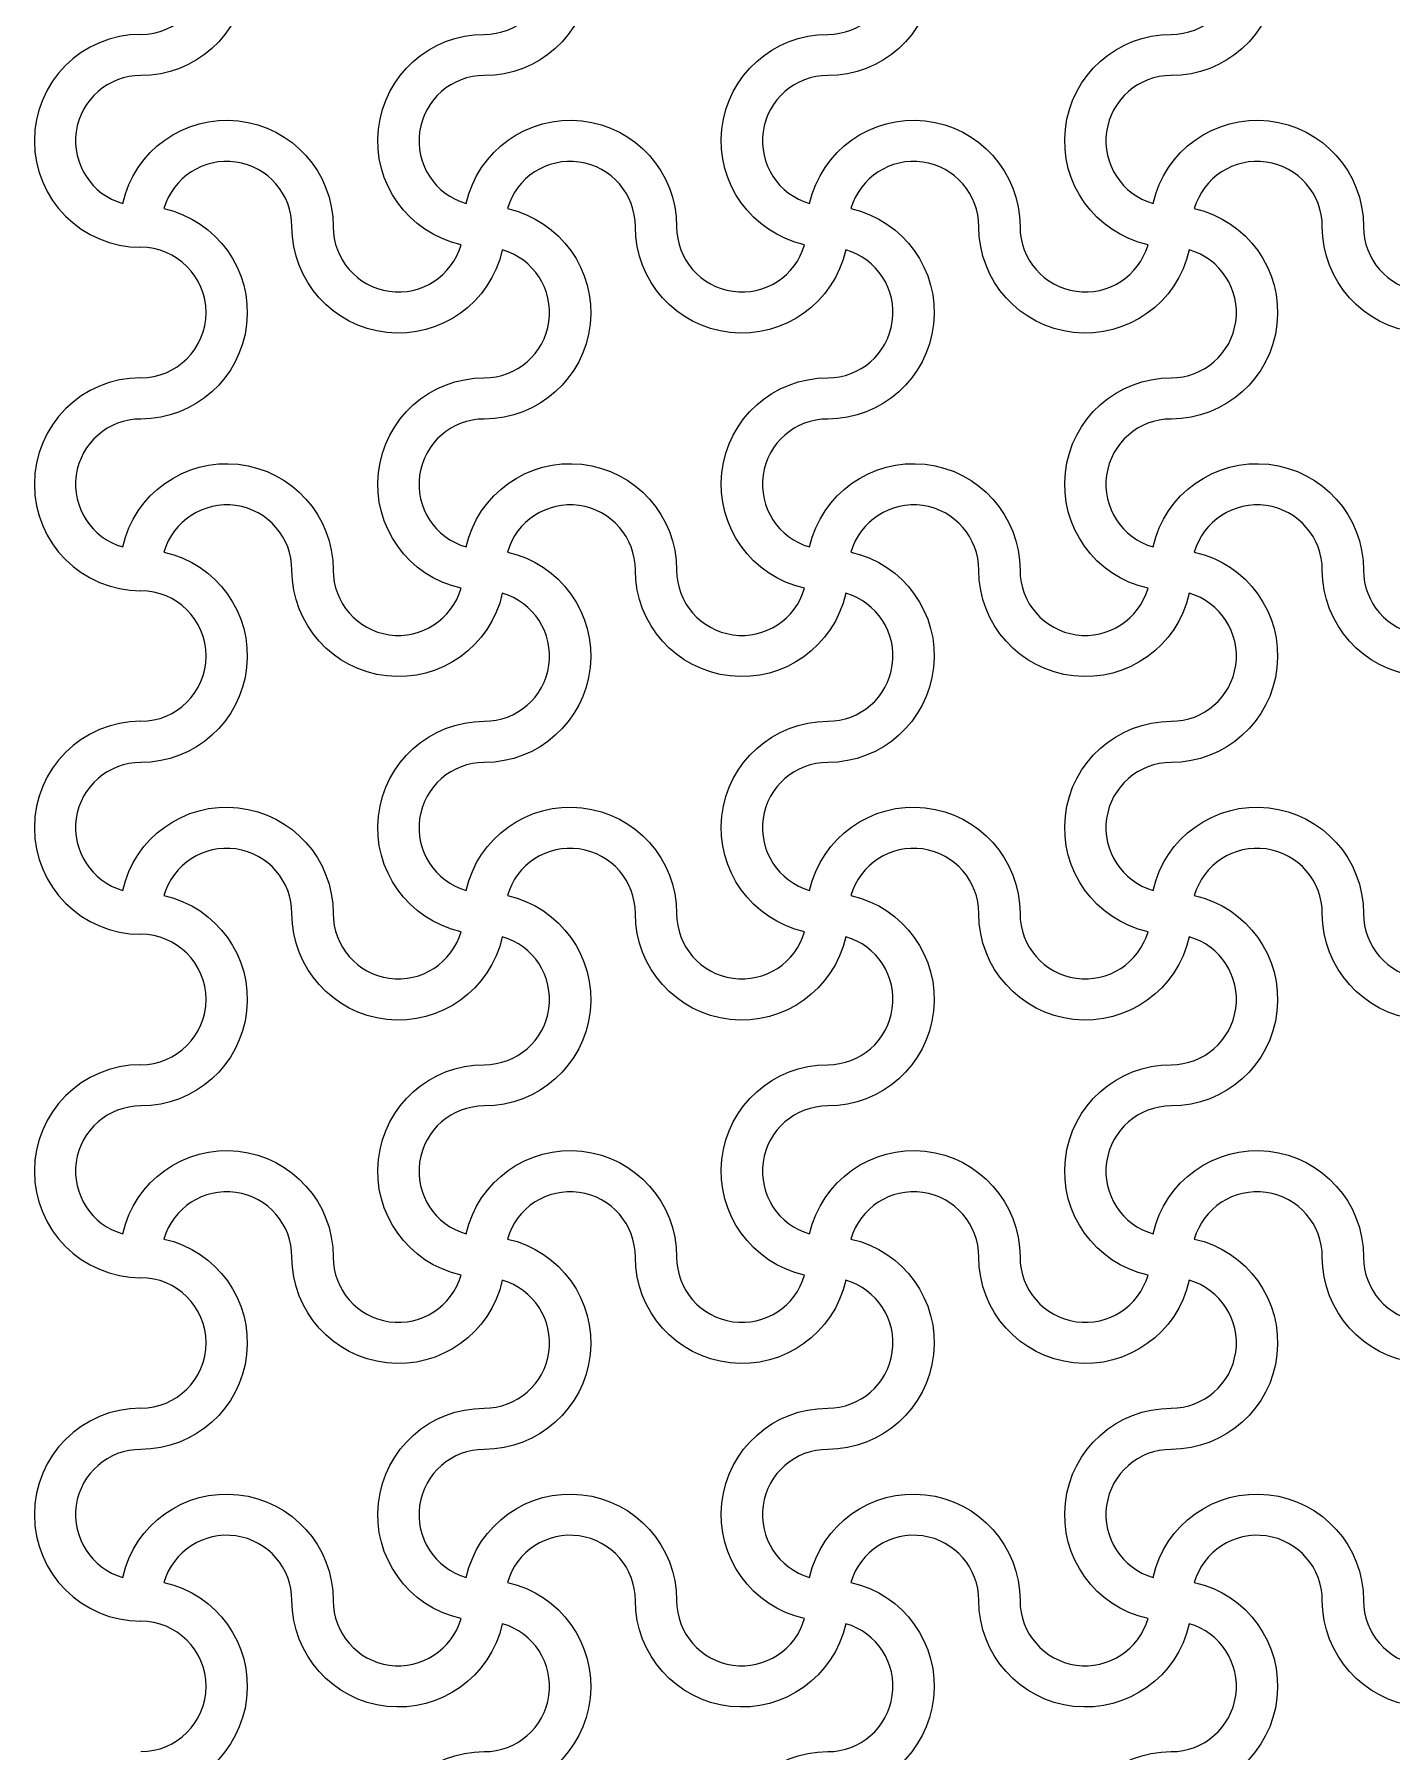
# Model space of a CAD drawing. Header units: millimetres. Extents: x 24 to 345, y 12 to 201.
# Drawn here: x 261.385 to 262.965, y 102.506 to 104.506 of the extents above; entities that cross this region are included whole.
import ezdxf

# ---------------------------------------------------------------- set-up
doc = ezdxf.new("R2010")
doc.units = ezdxf.units.MM
doc.header["$MEASUREMENT"] = 0
doc.layers.add('5th metal (rf+ground)', color=240, linetype='Continuous')

msp = doc.modelspace()

# ---------------------------------------------------------------- linework, layer by layer
at = {"layer": '5th metal (rf+ground)'}
for points in [[(261.92956, 104.6546, -0.8959788), (261.68453, 104.68156, 0.8687853), (261.5355, 104.7026, -0.8959788), (261.50853, 104.45756, 0.8687853), (261.4875, 104.30853, -0.8959788), (261.73253, 104.28156, 0.8687853), (261.88156, 104.26053, -0.8959788), (261.90853, 104.50556, 0.8687853)], [(261.92956, 104.6546, -0.8959788), (261.68453, 104.68156, 0.8687853), (261.5355, 104.7026, -0.8959788), (261.50853, 104.45756, 0.8687853), (261.4875, 104.30853, -0.8959788), (261.73253, 104.28156, 0.8687853), (261.88156, 104.26053, -0.8959788), (261.90853, 104.50556, 0.8687853)], [(261.92956, 104.6546, -0.8959788), (261.68453, 104.68156, 0.8687853), (261.5355, 104.7026, -0.8959788), (261.50853, 104.45756, 0.8687853), (261.4875, 104.30853, -0.8959788), (261.73253, 104.28156, 0.8687853), (261.88156, 104.26053, -0.8959788), (261.90853, 104.50556, 0.8687853)], [(261.92956, 104.6546, -0.8959788), (261.68453, 104.68156, 0.8687853), (261.5355, 104.7026, -0.8959788), (261.50853, 104.45756, 0.8687853), (261.4875, 104.30853, -0.8959788), (261.73253, 104.28156, 0.8687853), (261.88156, 104.26053, -0.8959788), (261.90853, 104.50556, 0.8687853)], [(262.32956, 104.6546, -0.8959788), (262.08453, 104.68156, 0.8687853), (261.9355, 104.7026, -0.8959788), (261.90853, 104.45756, 0.8687853), (261.8875, 104.30853, -0.8959788), (262.13253, 104.28156, 0.8687853), (262.28156, 104.26053, -0.8959788), (262.30853, 104.50556, 0.8687853)], [(262.32956, 104.6546, -0.8959788), (262.08453, 104.68156, 0.8687853), (261.9355, 104.7026, -0.8959788), (261.90853, 104.45756, 0.8687853), (261.8875, 104.30853, -0.8959788), (262.13253, 104.28156, 0.8687853), (262.28156, 104.26053, -0.8959788), (262.30853, 104.50556, 0.8687853)], [(262.32956, 104.6546, -0.8959788), (262.08453, 104.68156, 0.8687853), (261.9355, 104.7026, -0.8959788), (261.90853, 104.45756, 0.8687853), (261.8875, 104.30853, -0.8959788), (262.13253, 104.28156, 0.8687853), (262.28156, 104.26053, -0.8959788), (262.30853, 104.50556, 0.8687853)], [(262.32956, 104.6546, -0.8959788), (262.08453, 104.68156, 0.8687853), (261.9355, 104.7026, -0.8959788), (261.90853, 104.45756, 0.8687853), (261.8875, 104.30853, -0.8959788), (262.13253, 104.28156, 0.8687853), (262.28156, 104.26053, -0.8959788), (262.30853, 104.50556, 0.8687853)], [(262.72956, 104.6546, -0.8959788), (262.48453, 104.68156, 0.8687853), (262.3355, 104.7026, -0.8959788), (262.30853, 104.45756, 0.8687853), (262.2875, 104.30853, -0.8959788), (262.53253, 104.28156, 0.8687853), (262.68156, 104.26053, -0.8959788), (262.70853, 104.50556, 0.8687853)], [(262.72956, 104.6546, -0.8959788), (262.48453, 104.68156, 0.8687853), (262.3355, 104.7026, -0.8959788), (262.30853, 104.45756, 0.8687853), (262.2875, 104.30853, -0.8959788), (262.53253, 104.28156, 0.8687853), (262.68156, 104.26053, -0.8959788), (262.70853, 104.50556, 0.8687853)], [(262.72956, 104.6546, -0.8959788), (262.48453, 104.68156, 0.8687853), (262.3355, 104.7026, -0.8959788), (262.30853, 104.45756, 0.8687853), (262.2875, 104.30853, -0.8959788), (262.53253, 104.28156, 0.8687853), (262.68156, 104.26053, -0.8959788), (262.70853, 104.50556, 0.8687853)], [(262.72956, 104.6546, -0.8959788), (262.48453, 104.68156, 0.8687853), (262.3355, 104.7026, -0.8959788), (262.30853, 104.45756, 0.8687853), (262.2875, 104.30853, -0.8959788), (262.53253, 104.28156, 0.8687853), (262.68156, 104.26053, -0.8959788), (262.70853, 104.50556, 0.8687853)], [(263.12956, 104.6546, -0.8959788), (262.88453, 104.68156, 0.8687853), (262.7355, 104.7026, -0.8959788), (262.70853, 104.45756, 0.8687853), (262.6875, 104.30853, -0.8959788), (262.93253, 104.28156, 0.8687853), (263.08156, 104.26053, -0.8959788), (263.10853, 104.50556, 0.8687853)], [(263.12956, 104.6546, -0.8959788), (262.88453, 104.68156, 0.8687853), (262.7355, 104.7026, -0.8959788), (262.70853, 104.45756, 0.8687853), (262.6875, 104.30853, -0.8959788), (262.93253, 104.28156, 0.8687853), (263.08156, 104.26053, -0.8959788), (263.10853, 104.50556, 0.8687853)], [(263.12956, 104.6546, -0.8959788), (262.88453, 104.68156, 0.8687853), (262.7355, 104.7026, -0.8959788), (262.70853, 104.45756, 0.8687853), (262.6875, 104.30853, -0.8959788), (262.93253, 104.28156, 0.8687853), (263.08156, 104.26053, -0.8959788), (263.10853, 104.50556, 0.8687853)], [(263.12956, 104.6546, -0.8959788), (262.88453, 104.68156, 0.8687853), (262.7355, 104.7026, -0.8959788), (262.70853, 104.45756, 0.8687853), (262.6875, 104.30853, -0.8959788), (262.93253, 104.28156, 0.8687853), (263.08156, 104.26053, -0.8959788), (263.10853, 104.50556, 0.8687853)], [(261.92956, 104.2546, -0.8959788), (261.68453, 104.28156, 0.8687853), (261.5355, 104.3026, -0.8959788), (261.50853, 104.05756, 0.8687853), (261.4875, 103.90853, -0.8959788), (261.73253, 103.88156, 0.8687853), (261.88156, 103.86053, -0.8959788), (261.90853, 104.10556, 0.8687853)], [(261.92956, 104.2546, -0.8959788), (261.68453, 104.28156, 0.8687853), (261.5355, 104.3026, -0.8959788), (261.50853, 104.05756, 0.8687853), (261.4875, 103.90853, -0.8959788), (261.73253, 103.88156, 0.8687853), (261.88156, 103.86053, -0.8959788), (261.90853, 104.10556, 0.8687853)], [(261.92956, 104.2546, -0.8959788), (261.68453, 104.28156, 0.8687853), (261.5355, 104.3026, -0.8959788), (261.50853, 104.05756, 0.8687853), (261.4875, 103.90853, -0.8959788), (261.73253, 103.88156, 0.8687853), (261.88156, 103.86053, -0.8959788), (261.90853, 104.10556, 0.8687853)], [(261.92956, 104.2546, -0.8959788), (261.68453, 104.28156, 0.8687853), (261.5355, 104.3026, -0.8959788), (261.50853, 104.05756, 0.8687853), (261.4875, 103.90853, -0.8959788), (261.73253, 103.88156, 0.8687853), (261.88156, 103.86053, -0.8959788), (261.90853, 104.10556, 0.8687853)], [(262.32956, 104.2546, -0.8959788), (262.08453, 104.28156, 0.8687853), (261.9355, 104.3026, -0.8959788), (261.90853, 104.05756, 0.8687853), (261.8875, 103.90853, -0.8959788), (262.13253, 103.88156, 0.8687853), (262.28156, 103.86053, -0.8959788), (262.30853, 104.10556, 0.8687853)], [(262.32956, 104.2546, -0.8959788), (262.08453, 104.28156, 0.8687853), (261.9355, 104.3026, -0.8959788), (261.90853, 104.05756, 0.8687853), (261.8875, 103.90853, -0.8959788), (262.13253, 103.88156, 0.8687853), (262.28156, 103.86053, -0.8959788), (262.30853, 104.10556, 0.8687853)], [(262.32956, 104.2546, -0.8959788), (262.08453, 104.28156, 0.8687853), (261.9355, 104.3026, -0.8959788), (261.90853, 104.05756, 0.8687853), (261.8875, 103.90853, -0.8959788), (262.13253, 103.88156, 0.8687853), (262.28156, 103.86053, -0.8959788), (262.30853, 104.10556, 0.8687853)], [(262.32956, 104.2546, -0.8959788), (262.08453, 104.28156, 0.8687853), (261.9355, 104.3026, -0.8959788), (261.90853, 104.05756, 0.8687853), (261.8875, 103.90853, -0.8959788), (262.13253, 103.88156, 0.8687853), (262.28156, 103.86053, -0.8959788), (262.30853, 104.10556, 0.8687853)], [(262.72956, 104.2546, -0.8959788), (262.48453, 104.28156, 0.8687853), (262.3355, 104.3026, -0.8959788), (262.30853, 104.05756, 0.8687853), (262.2875, 103.90853, -0.8959788), (262.53253, 103.88156, 0.8687853), (262.68156, 103.86053, -0.8959788), (262.70853, 104.10556, 0.8687853)], [(262.72956, 104.2546, -0.8959788), (262.48453, 104.28156, 0.8687853), (262.3355, 104.3026, -0.8959788), (262.30853, 104.05756, 0.8687853), (262.2875, 103.90853, -0.8959788), (262.53253, 103.88156, 0.8687853), (262.68156, 103.86053, -0.8959788), (262.70853, 104.10556, 0.8687853)], [(262.72956, 104.2546, -0.8959788), (262.48453, 104.28156, 0.8687853), (262.3355, 104.3026, -0.8959788), (262.30853, 104.05756, 0.8687853), (262.2875, 103.90853, -0.8959788), (262.53253, 103.88156, 0.8687853), (262.68156, 103.86053, -0.8959788), (262.70853, 104.10556, 0.8687853)], [(262.72956, 104.2546, -0.8959788), (262.48453, 104.28156, 0.8687853), (262.3355, 104.3026, -0.8959788), (262.30853, 104.05756, 0.8687853), (262.2875, 103.90853, -0.8959788), (262.53253, 103.88156, 0.8687853), (262.68156, 103.86053, -0.8959788), (262.70853, 104.10556, 0.8687853)], [(263.12956, 104.2546, -0.8959788), (262.88453, 104.28156, 0.8687853), (262.7355, 104.3026, -0.8959788), (262.70853, 104.05756, 0.8687853), (262.6875, 103.90853, -0.8959788), (262.93253, 103.88156, 0.8687853), (263.08156, 103.86053, -0.8959788), (263.10853, 104.10556, 0.8687853)], [(263.12956, 104.2546, -0.8959788), (262.88453, 104.28156, 0.8687853), (262.7355, 104.3026, -0.8959788), (262.70853, 104.05756, 0.8687853), (262.6875, 103.90853, -0.8959788), (262.93253, 103.88156, 0.8687853), (263.08156, 103.86053, -0.8959788), (263.10853, 104.10556, 0.8687853)], [(263.12956, 104.2546, -0.8959788), (262.88453, 104.28156, 0.8687853), (262.7355, 104.3026, -0.8959788), (262.70853, 104.05756, 0.8687853), (262.6875, 103.90853, -0.8959788), (262.93253, 103.88156, 0.8687853), (263.08156, 103.86053, -0.8959788), (263.10853, 104.10556, 0.8687853)], [(263.12956, 104.2546, -0.8959788), (262.88453, 104.28156, 0.8687853), (262.7355, 104.3026, -0.8959788), (262.70853, 104.05756, 0.8687853), (262.6875, 103.90853, -0.8959788), (262.93253, 103.88156, 0.8687853), (263.08156, 103.86053, -0.8959788), (263.10853, 104.10556, 0.8687853)], [(261.92956, 103.8546, -0.8959788), (261.68453, 103.88156, 0.8687853), (261.5355, 103.9026, -0.8959788), (261.50853, 103.65756, 0.8687853), (261.4875, 103.50853, -0.8959788), (261.73253, 103.48156, 0.8687853), (261.88156, 103.46053, -0.8959788), (261.90853, 103.70556, 0.8687853)], [(261.92956, 103.8546, -0.8959788), (261.68453, 103.88156, 0.8687853), (261.5355, 103.9026, -0.8959788), (261.50853, 103.65756, 0.8687853), (261.4875, 103.50853, -0.8959788), (261.73253, 103.48156, 0.8687853), (261.88156, 103.46053, -0.8959788), (261.90853, 103.70556, 0.8687853)], [(261.92956, 103.8546, -0.8959788), (261.68453, 103.88156, 0.8687853), (261.5355, 103.9026, -0.8959788), (261.50853, 103.65756, 0.8687853), (261.4875, 103.50853, -0.8959788), (261.73253, 103.48156, 0.8687853), (261.88156, 103.46053, -0.8959788), (261.90853, 103.70556, 0.8687853)], [(261.92956, 103.8546, -0.8959788), (261.68453, 103.88156, 0.8687853), (261.5355, 103.9026, -0.8959788), (261.50853, 103.65756, 0.8687853), (261.4875, 103.50853, -0.8959788), (261.73253, 103.48156, 0.8687853), (261.88156, 103.46053, -0.8959788), (261.90853, 103.70556, 0.8687853)], [(262.32956, 103.8546, -0.8959788), (262.08453, 103.88156, 0.8687853), (261.9355, 103.9026, -0.8959788), (261.90853, 103.65756, 0.8687853), (261.8875, 103.50853, -0.8959788), (262.13253, 103.48156, 0.8687853), (262.28156, 103.46053, -0.8959788), (262.30853, 103.70556, 0.8687853)], [(262.32956, 103.8546, -0.8959788), (262.08453, 103.88156, 0.8687853), (261.9355, 103.9026, -0.8959788), (261.90853, 103.65756, 0.8687853), (261.8875, 103.50853, -0.8959788), (262.13253, 103.48156, 0.8687853), (262.28156, 103.46053, -0.8959788), (262.30853, 103.70556, 0.8687853)], [(262.32956, 103.8546, -0.8959788), (262.08453, 103.88156, 0.8687853), (261.9355, 103.9026, -0.8959788), (261.90853, 103.65756, 0.8687853), (261.8875, 103.50853, -0.8959788), (262.13253, 103.48156, 0.8687853), (262.28156, 103.46053, -0.8959788), (262.30853, 103.70556, 0.8687853)], [(262.32956, 103.8546, -0.8959788), (262.08453, 103.88156, 0.8687853), (261.9355, 103.9026, -0.8959788), (261.90853, 103.65756, 0.8687853), (261.8875, 103.50853, -0.8959788), (262.13253, 103.48156, 0.8687853), (262.28156, 103.46053, -0.8959788), (262.30853, 103.70556, 0.8687853)], [(262.72956, 103.8546, -0.8959788), (262.48453, 103.88156, 0.8687853), (262.3355, 103.9026, -0.8959788), (262.30853, 103.65756, 0.8687853), (262.2875, 103.50853, -0.8959788), (262.53253, 103.48156, 0.8687853), (262.68156, 103.46053, -0.8959788), (262.70853, 103.70556, 0.8687853)], [(262.72956, 103.8546, -0.8959788), (262.48453, 103.88156, 0.8687853), (262.3355, 103.9026, -0.8959788), (262.30853, 103.65756, 0.8687853), (262.2875, 103.50853, -0.8959788), (262.53253, 103.48156, 0.8687853), (262.68156, 103.46053, -0.8959788), (262.70853, 103.70556, 0.8687853)], [(262.72956, 103.8546, -0.8959788), (262.48453, 103.88156, 0.8687853), (262.3355, 103.9026, -0.8959788), (262.30853, 103.65756, 0.8687853), (262.2875, 103.50853, -0.8959788), (262.53253, 103.48156, 0.8687853), (262.68156, 103.46053, -0.8959788), (262.70853, 103.70556, 0.8687853)], [(262.72956, 103.8546, -0.8959788), (262.48453, 103.88156, 0.8687853), (262.3355, 103.9026, -0.8959788), (262.30853, 103.65756, 0.8687853), (262.2875, 103.50853, -0.8959788), (262.53253, 103.48156, 0.8687853), (262.68156, 103.46053, -0.8959788), (262.70853, 103.70556, 0.8687853)], [(263.12956, 103.8546, -0.8959788), (262.88453, 103.88156, 0.8687853), (262.7355, 103.9026, -0.8959788), (262.70853, 103.65756, 0.8687853), (262.6875, 103.50853, -0.8959788), (262.93253, 103.48156, 0.8687853), (263.08156, 103.46053, -0.8959788), (263.10853, 103.70556, 0.8687853)], [(263.12956, 103.8546, -0.8959788), (262.88453, 103.88156, 0.8687853), (262.7355, 103.9026, -0.8959788), (262.70853, 103.65756, 0.8687853), (262.6875, 103.50853, -0.8959788), (262.93253, 103.48156, 0.8687853), (263.08156, 103.46053, -0.8959788), (263.10853, 103.70556, 0.8687853)], [(263.12956, 103.8546, -0.8959788), (262.88453, 103.88156, 0.8687853), (262.7355, 103.9026, -0.8959788), (262.70853, 103.65756, 0.8687853), (262.6875, 103.50853, -0.8959788), (262.93253, 103.48156, 0.8687853), (263.08156, 103.46053, -0.8959788), (263.10853, 103.70556, 0.8687853)], [(263.12956, 103.8546, -0.8959788), (262.88453, 103.88156, 0.8687853), (262.7355, 103.9026, -0.8959788), (262.70853, 103.65756, 0.8687853), (262.6875, 103.50853, -0.8959788), (262.93253, 103.48156, 0.8687853), (263.08156, 103.46053, -0.8959788), (263.10853, 103.70556, 0.8687853)], [(261.92956, 103.4546, -0.8959788), (261.68453, 103.48156, 0.8687853), (261.5355, 103.5026, -0.8959788), (261.50853, 103.25756, 0.8687853), (261.4875, 103.10853, -0.8959788), (261.73253, 103.08156, 0.8687853), (261.88156, 103.06053, -0.8959788), (261.90853, 103.30556, 0.8687853)], [(261.92956, 103.4546, -0.8959788), (261.68453, 103.48156, 0.8687853), (261.5355, 103.5026, -0.8959788), (261.50853, 103.25756, 0.8687853), (261.4875, 103.10853, -0.8959788), (261.73253, 103.08156, 0.8687853), (261.88156, 103.06053, -0.8959788), (261.90853, 103.30556, 0.8687853)], [(261.92956, 103.4546, -0.8959788), (261.68453, 103.48156, 0.8687853), (261.5355, 103.5026, -0.8959788), (261.50853, 103.25756, 0.8687853), (261.4875, 103.10853, -0.8959788), (261.73253, 103.08156, 0.8687853), (261.88156, 103.06053, -0.8959788), (261.90853, 103.30556, 0.8687853)], [(261.92956, 103.4546, -0.8959788), (261.68453, 103.48156, 0.8687853), (261.5355, 103.5026, -0.8959788), (261.50853, 103.25756, 0.8687853), (261.4875, 103.10853, -0.8959788), (261.73253, 103.08156, 0.8687853), (261.88156, 103.06053, -0.8959788), (261.90853, 103.30556, 0.8687853)], [(262.32956, 103.4546, -0.8959788), (262.08453, 103.48156, 0.8687853), (261.9355, 103.5026, -0.8959788), (261.90853, 103.25756, 0.8687853), (261.8875, 103.10853, -0.8959788), (262.13253, 103.08156, 0.8687853), (262.28156, 103.06053, -0.8959788), (262.30853, 103.30556, 0.8687853)], [(262.32956, 103.4546, -0.8959788), (262.08453, 103.48156, 0.8687853), (261.9355, 103.5026, -0.8959788), (261.90853, 103.25756, 0.8687853), (261.8875, 103.10853, -0.8959788), (262.13253, 103.08156, 0.8687853), (262.28156, 103.06053, -0.8959788), (262.30853, 103.30556, 0.8687853)], [(262.32956, 103.4546, -0.8959788), (262.08453, 103.48156, 0.8687853), (261.9355, 103.5026, -0.8959788), (261.90853, 103.25756, 0.8687853), (261.8875, 103.10853, -0.8959788), (262.13253, 103.08156, 0.8687853), (262.28156, 103.06053, -0.8959788), (262.30853, 103.30556, 0.8687853)], [(262.32956, 103.4546, -0.8959788), (262.08453, 103.48156, 0.8687853), (261.9355, 103.5026, -0.8959788), (261.90853, 103.25756, 0.8687853), (261.8875, 103.10853, -0.8959788), (262.13253, 103.08156, 0.8687853), (262.28156, 103.06053, -0.8959788), (262.30853, 103.30556, 0.8687853)], [(262.72956, 103.4546, -0.8959788), (262.48453, 103.48156, 0.8687853), (262.3355, 103.5026, -0.8959788), (262.30853, 103.25756, 0.8687853), (262.2875, 103.10853, -0.8959788), (262.53253, 103.08156, 0.8687853), (262.68156, 103.06053, -0.8959788), (262.70853, 103.30556, 0.8687853)], [(262.72956, 103.4546, -0.8959788), (262.48453, 103.48156, 0.8687853), (262.3355, 103.5026, -0.8959788), (262.30853, 103.25756, 0.8687853), (262.2875, 103.10853, -0.8959788), (262.53253, 103.08156, 0.8687853), (262.68156, 103.06053, -0.8959788), (262.70853, 103.30556, 0.8687853)], [(262.72956, 103.4546, -0.8959788), (262.48453, 103.48156, 0.8687853), (262.3355, 103.5026, -0.8959788), (262.30853, 103.25756, 0.8687853), (262.2875, 103.10853, -0.8959788), (262.53253, 103.08156, 0.8687853), (262.68156, 103.06053, -0.8959788), (262.70853, 103.30556, 0.8687853)], [(262.72956, 103.4546, -0.8959788), (262.48453, 103.48156, 0.8687853), (262.3355, 103.5026, -0.8959788), (262.30853, 103.25756, 0.8687853), (262.2875, 103.10853, -0.8959788), (262.53253, 103.08156, 0.8687853), (262.68156, 103.06053, -0.8959788), (262.70853, 103.30556, 0.8687853)], [(263.12956, 103.4546, -0.8959788), (262.88453, 103.48156, 0.8687853), (262.7355, 103.5026, -0.8959788), (262.70853, 103.25756, 0.8687853), (262.6875, 103.10853, -0.8959788), (262.93253, 103.08156, 0.8687853), (263.08156, 103.06053, -0.8959788), (263.10853, 103.30556, 0.8687853)], [(263.12956, 103.4546, -0.8959788), (262.88453, 103.48156, 0.8687853), (262.7355, 103.5026, -0.8959788), (262.70853, 103.25756, 0.8687853), (262.6875, 103.10853, -0.8959788), (262.93253, 103.08156, 0.8687853), (263.08156, 103.06053, -0.8959788), (263.10853, 103.30556, 0.8687853)], [(263.12956, 103.4546, -0.8959788), (262.88453, 103.48156, 0.8687853), (262.7355, 103.5026, -0.8959788), (262.70853, 103.25756, 0.8687853), (262.6875, 103.10853, -0.8959788), (262.93253, 103.08156, 0.8687853), (263.08156, 103.06053, -0.8959788), (263.10853, 103.30556, 0.8687853)], [(263.12956, 103.4546, -0.8959788), (262.88453, 103.48156, 0.8687853), (262.7355, 103.5026, -0.8959788), (262.70853, 103.25756, 0.8687853), (262.6875, 103.10853, -0.8959788), (262.93253, 103.08156, 0.8687853), (263.08156, 103.06053, -0.8959788), (263.10853, 103.30556, 0.8687853)], [(261.92956, 103.0546, -0.8959788), (261.68453, 103.08156, 0.8687853), (261.5355, 103.1026, -0.8959788), (261.50853, 102.85756, 0.8687853), (261.4875, 102.70853, -0.8959788), (261.73253, 102.68156, 0.8687853), (261.88156, 102.66053, -0.8959788), (261.90853, 102.90556, 0.8687853)], [(261.92956, 103.0546, -0.8959788), (261.68453, 103.08156, 0.8687853), (261.5355, 103.1026, -0.8959788), (261.50853, 102.85756, 0.8687853), (261.4875, 102.70853, -0.8959788), (261.73253, 102.68156, 0.8687853), (261.88156, 102.66053, -0.8959788), (261.90853, 102.90556, 0.8687853)], [(261.92956, 103.0546, -0.8959788), (261.68453, 103.08156, 0.8687853), (261.5355, 103.1026, -0.8959788), (261.50853, 102.85756, 0.8687853), (261.4875, 102.70853, -0.8959788), (261.73253, 102.68156, 0.8687853), (261.88156, 102.66053, -0.8959788), (261.90853, 102.90556, 0.8687853)], [(261.92956, 103.0546, -0.8959788), (261.68453, 103.08156, 0.8687853), (261.5355, 103.1026, -0.8959788), (261.50853, 102.85756, 0.8687853), (261.4875, 102.70853, -0.8959788), (261.73253, 102.68156, 0.8687853), (261.88156, 102.66053, -0.8959788), (261.90853, 102.90556, 0.8687853)], [(262.32956, 103.0546, -0.8959788), (262.08453, 103.08156, 0.8687853), (261.9355, 103.1026, -0.8959788), (261.90853, 102.85756, 0.8687853), (261.8875, 102.70853, -0.8959788), (262.13253, 102.68156, 0.8687853), (262.28156, 102.66053, -0.8959788), (262.30853, 102.90556, 0.8687853)], [(262.32956, 103.0546, -0.8959788), (262.08453, 103.08156, 0.8687853), (261.9355, 103.1026, -0.8959788), (261.90853, 102.85756, 0.8687853), (261.8875, 102.70853, -0.8959788), (262.13253, 102.68156, 0.8687853), (262.28156, 102.66053, -0.8959788), (262.30853, 102.90556, 0.8687853)], [(262.32956, 103.0546, -0.8959788), (262.08453, 103.08156, 0.8687853), (261.9355, 103.1026, -0.8959788), (261.90853, 102.85756, 0.8687853), (261.8875, 102.70853, -0.8959788), (262.13253, 102.68156, 0.8687853), (262.28156, 102.66053, -0.8959788), (262.30853, 102.90556, 0.8687853)], [(262.32956, 103.0546, -0.8959788), (262.08453, 103.08156, 0.8687853), (261.9355, 103.1026, -0.8959788), (261.90853, 102.85756, 0.8687853), (261.8875, 102.70853, -0.8959788), (262.13253, 102.68156, 0.8687853), (262.28156, 102.66053, -0.8959788), (262.30853, 102.90556, 0.8687853)], [(262.72956, 103.0546, -0.8959788), (262.48453, 103.08156, 0.8687853), (262.3355, 103.1026, -0.8959788), (262.30853, 102.85756, 0.8687853), (262.2875, 102.70853, -0.8959788), (262.53253, 102.68156, 0.8687853), (262.68156, 102.66053, -0.8959788), (262.70853, 102.90556, 0.8687853)], [(262.72956, 103.0546, -0.8959788), (262.48453, 103.08156, 0.8687853), (262.3355, 103.1026, -0.8959788), (262.30853, 102.85756, 0.8687853), (262.2875, 102.70853, -0.8959788), (262.53253, 102.68156, 0.8687853), (262.68156, 102.66053, -0.8959788), (262.70853, 102.90556, 0.8687853)], [(262.72956, 103.0546, -0.8959788), (262.48453, 103.08156, 0.8687853), (262.3355, 103.1026, -0.8959788), (262.30853, 102.85756, 0.8687853), (262.2875, 102.70853, -0.8959788), (262.53253, 102.68156, 0.8687853), (262.68156, 102.66053, -0.8959788), (262.70853, 102.90556, 0.8687853)], [(262.72956, 103.0546, -0.8959788), (262.48453, 103.08156, 0.8687853), (262.3355, 103.1026, -0.8959788), (262.30853, 102.85756, 0.8687853), (262.2875, 102.70853, -0.8959788), (262.53253, 102.68156, 0.8687853), (262.68156, 102.66053, -0.8959788), (262.70853, 102.90556, 0.8687853)], [(263.12956, 103.0546, -0.8959788), (262.88453, 103.08156, 0.8687853), (262.7355, 103.1026, -0.8959788), (262.70853, 102.85756, 0.8687853), (262.6875, 102.70853, -0.8959788), (262.93253, 102.68156, 0.8687853), (263.08156, 102.66053, -0.8959788), (263.10853, 102.90556, 0.8687853)], [(263.12956, 103.0546, -0.8959788), (262.88453, 103.08156, 0.8687853), (262.7355, 103.1026, -0.8959788), (262.70853, 102.85756, 0.8687853), (262.6875, 102.70853, -0.8959788), (262.93253, 102.68156, 0.8687853), (263.08156, 102.66053, -0.8959788), (263.10853, 102.90556, 0.8687853)], [(263.12956, 103.0546, -0.8959788), (262.88453, 103.08156, 0.8687853), (262.7355, 103.1026, -0.8959788), (262.70853, 102.85756, 0.8687853), (262.6875, 102.70853, -0.8959788), (262.93253, 102.68156, 0.8687853), (263.08156, 102.66053, -0.8959788), (263.10853, 102.90556, 0.8687853)], [(263.12956, 103.0546, -0.8959788), (262.88453, 103.08156, 0.8687853), (262.7355, 103.1026, -0.8959788), (262.70853, 102.85756, 0.8687853), (262.6875, 102.70853, -0.8959788), (262.93253, 102.68156, 0.8687853), (263.08156, 102.66053, -0.8959788), (263.10853, 102.90556, 0.8687853)], [(261.92956, 102.6546, -0.8959788), (261.68453, 102.68156, 0.8687853), (261.5355, 102.7026, -0.8959788), (261.50853, 102.45756, 0.8687853), (261.4875, 102.30853, -0.8959788), (261.73253, 102.28156, 0.8687853), (261.88156, 102.26053, -0.8959788), (261.90853, 102.50556, 0.8687853)], [(261.92956, 102.6546, -0.8959788), (261.68453, 102.68156, 0.8687853), (261.5355, 102.7026, -0.8959788), (261.50853, 102.45756, 0.8687853), (261.4875, 102.30853, -0.8959788), (261.73253, 102.28156, 0.8687853), (261.88156, 102.26053, -0.8959788), (261.90853, 102.50556, 0.8687853)], [(261.92956, 102.6546, -0.8959788), (261.68453, 102.68156, 0.8687853), (261.5355, 102.7026, -0.8959788), (261.50853, 102.45756, 0.8687853), (261.4875, 102.30853, -0.8959788), (261.73253, 102.28156, 0.8687853), (261.88156, 102.26053, -0.8959788), (261.90853, 102.50556, 0.8687853)], [(261.92956, 102.6546, -0.8959788), (261.68453, 102.68156, 0.8687853), (261.5355, 102.7026, -0.8959788), (261.50853, 102.45756, 0.8687853), (261.4875, 102.30853, -0.8959788), (261.73253, 102.28156, 0.8687853), (261.88156, 102.26053, -0.8959788), (261.90853, 102.50556, 0.8687853)], [(262.32956, 102.6546, -0.8959788), (262.08453, 102.68156, 0.8687853), (261.9355, 102.7026, -0.8959788), (261.90853, 102.45756, 0.8687853), (261.8875, 102.30853, -0.8959788), (262.13253, 102.28156, 0.8687853), (262.28156, 102.26053, -0.8959788), (262.30853, 102.50556, 0.8687853)], [(262.32956, 102.6546, -0.8959788), (262.08453, 102.68156, 0.8687853), (261.9355, 102.7026, -0.8959788), (261.90853, 102.45756, 0.8687853), (261.8875, 102.30853, -0.8959788), (262.13253, 102.28156, 0.8687853), (262.28156, 102.26053, -0.8959788), (262.30853, 102.50556, 0.8687853)], [(262.32956, 102.6546, -0.8959788), (262.08453, 102.68156, 0.8687853), (261.9355, 102.7026, -0.8959788), (261.90853, 102.45756, 0.8687853), (261.8875, 102.30853, -0.8959788), (262.13253, 102.28156, 0.8687853), (262.28156, 102.26053, -0.8959788), (262.30853, 102.50556, 0.8687853)], [(262.32956, 102.6546, -0.8959788), (262.08453, 102.68156, 0.8687853), (261.9355, 102.7026, -0.8959788), (261.90853, 102.45756, 0.8687853), (261.8875, 102.30853, -0.8959788), (262.13253, 102.28156, 0.8687853), (262.28156, 102.26053, -0.8959788), (262.30853, 102.50556, 0.8687853)], [(262.72956, 102.6546, -0.8959788), (262.48453, 102.68156, 0.8687853), (262.3355, 102.7026, -0.8959788), (262.30853, 102.45756, 0.8687853), (262.2875, 102.30853, -0.8959788), (262.53253, 102.28156, 0.8687853), (262.68156, 102.26053, -0.8959788), (262.70853, 102.50556, 0.8687853)], [(262.72956, 102.6546, -0.8959788), (262.48453, 102.68156, 0.8687853), (262.3355, 102.7026, -0.8959788), (262.30853, 102.45756, 0.8687853), (262.2875, 102.30853, -0.8959788), (262.53253, 102.28156, 0.8687853), (262.68156, 102.26053, -0.8959788), (262.70853, 102.50556, 0.8687853)], [(262.72956, 102.6546, -0.8959788), (262.48453, 102.68156, 0.8687853), (262.3355, 102.7026, -0.8959788), (262.30853, 102.45756, 0.8687853), (262.2875, 102.30853, -0.8959788), (262.53253, 102.28156, 0.8687853), (262.68156, 102.26053, -0.8959788), (262.70853, 102.50556, 0.8687853)], [(262.72956, 102.6546, -0.8959788), (262.48453, 102.68156, 0.8687853), (262.3355, 102.7026, -0.8959788), (262.30853, 102.45756, 0.8687853), (262.2875, 102.30853, -0.8959788), (262.53253, 102.28156, 0.8687853), (262.68156, 102.26053, -0.8959788), (262.70853, 102.50556, 0.8687853)], [(263.12956, 102.6546, -0.8959788), (262.88453, 102.68156, 0.8687853), (262.7355, 102.7026, -0.8959788), (262.70853, 102.45756, 0.8687853), (262.6875, 102.30853, -0.8959788), (262.93253, 102.28156, 0.8687853), (263.08156, 102.26053, -0.8959788), (263.10853, 102.50556, 0.8687853)], [(263.12956, 102.6546, -0.8959788), (262.88453, 102.68156, 0.8687853), (262.7355, 102.7026, -0.8959788), (262.70853, 102.45756, 0.8687853), (262.6875, 102.30853, -0.8959788), (262.93253, 102.28156, 0.8687853), (263.08156, 102.26053, -0.8959788), (263.10853, 102.50556, 0.8687853)], [(263.12956, 102.6546, -0.8959788), (262.88453, 102.68156, 0.8687853), (262.7355, 102.7026, -0.8959788), (262.70853, 102.45756, 0.8687853), (262.6875, 102.30853, -0.8959788), (262.93253, 102.28156, 0.8687853), (263.08156, 102.26053, -0.8959788), (263.10853, 102.50556, 0.8687853)], [(263.12956, 102.6546, -0.8959788), (262.88453, 102.68156, 0.8687853), (262.7355, 102.7026, -0.8959788), (262.70853, 102.45756, 0.8687853), (262.6875, 102.30853, -0.8959788), (262.93253, 102.28156, 0.8687853), (263.08156, 102.26053, -0.8959788), (263.10853, 102.50556, 0.8687853)]]:
    msp.add_lwpolyline(points, format="xyb", close=True, dxfattribs=at)
for centre, radius, start, end in [((261.50853, 104.58156), 0.076, 270, 90), ((261.50853, 104.58156), 0.076, 270, 90), ((261.50853, 104.58156), 0.076, 270, 90), ((261.50853, 104.58156), 0.076, 270, 90), ((261.50853, 104.38156), 0.124, 90, 270), ((261.50853, 104.38156), 0.124, 90, 270), ((261.50853, 104.38156), 0.124, 90, 270), ((261.50853, 104.38156), 0.124, 90, 270), ((261.50853, 104.18156), 0.076, 270, 90), ((261.50853, 104.18156), 0.076, 270, 90), ((261.50853, 104.18156), 0.076, 270, 90), ((261.50853, 104.18156), 0.076, 270, 90), ((261.50853, 103.98156), 0.124, 90, 270), ((261.50853, 103.98156), 0.124, 90, 270), ((261.50853, 103.98156), 0.124, 90, 270), ((261.50853, 103.98156), 0.124, 90, 270), ((261.50853, 103.78156), 0.076, 270, 90), ((261.50853, 103.78156), 0.076, 270, 90), ((261.50853, 103.78156), 0.076, 270, 90), ((261.50853, 103.78156), 0.076, 270, 90), ((261.50853, 103.58156), 0.124, 90, 270), ((261.50853, 103.58156), 0.124, 90, 270), ((261.50853, 103.58156), 0.124, 90, 270), ((261.50853, 103.58156), 0.124, 90, 270), ((261.50853, 103.38156), 0.076, 270, 90), ((261.50853, 103.38156), 0.076, 270, 90), ((261.50853, 103.38156), 0.076, 270, 90), ((261.50853, 103.38156), 0.076, 270, 90), ((261.50853, 103.18156), 0.124, 90, 270), ((261.50853, 103.18156), 0.124, 90, 270), ((261.50853, 103.18156), 0.124, 90, 270), ((261.50853, 103.18156), 0.124, 90, 270), ((261.50853, 102.98156), 0.076, 270, 90), ((261.50853, 102.98156), 0.076, 270, 90), ((261.50853, 102.98156), 0.076, 270, 90), ((261.50853, 102.98156), 0.076, 270, 90), ((261.50853, 102.78156), 0.124, 90, 270), ((261.50853, 102.78156), 0.124, 90, 270), ((261.50853, 102.78156), 0.124, 90, 270), ((261.50853, 102.78156), 0.124, 90, 270), ((261.50853, 102.58156), 0.076, 270, 90), ((261.50853, 102.58156), 0.076, 270, 90), ((261.50853, 102.58156), 0.076, 270, 90), ((261.50853, 102.58156), 0.076, 270, 90)]:
    msp.add_arc(centre, radius, start, end, dxfattribs=at)

doc.saveas('drawing.dxf')
